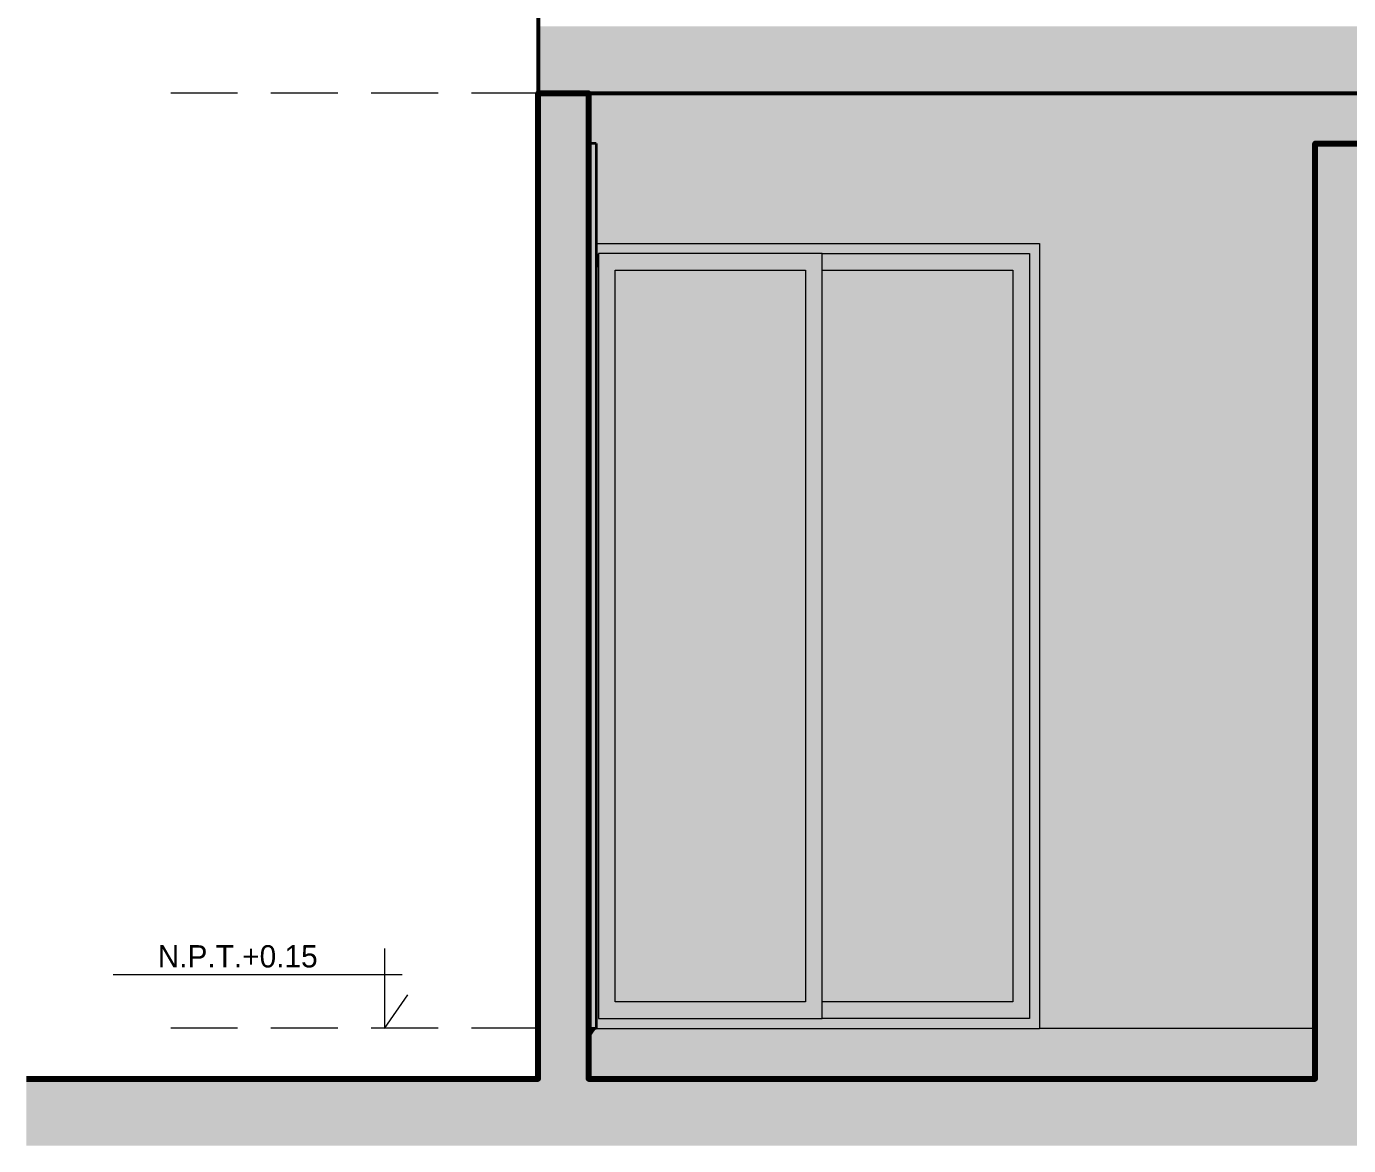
# Model space of a CAD drawing. Header units: millimetres. Extents: x 10610 to 10705, y -16613.7 to -16584.2.
# Drawn here: x 10692.088 to 10696.045, y -16600.072 to -16596.722 of the extents above; entities that cross this region are included whole.
import ezdxf
from ezdxf.enums import TextEntityAlignment as Align

# ---------------------------------------------------------------- set-up
doc = ezdxf.new("R2010")
doc.units = ezdxf.units.MM
doc.linetypes.add('HIDDEN', pattern=[0.375, 0.25, -0.125])
doc.layers.add('Muro sin techar', color=160, linetype='Continuous', lineweight=40)
doc.layers.add('p2', color=53, linetype='Continuous', lineweight=20)
doc.styles.add('stylus', font='stylu.ttf')

# ---------------------------------------------------------------- blocks, each defined once
blk = doc.blocks.new('NPTERNA')
at = {"layer": 'p2', "color": 7}
for p, q in [((0.2121, 0.2399), (0.2121, 0)), ((0.2121, 0), (0.142, 0.1015))]:
    blk.add_line(p, q, dxfattribs=at)
blk.add_lwpolyline([(1.0236, 0.1621), (0.1583, 0.1621)], dxfattribs=at)

msp = doc.modelspace()

# ---------------------------------------------------------------- hatches: boundary and pattern name
at = {"layer": 'p2', "linetype": 'Continuous', "lineweight": 0, "true_color": 0xc9c9c9}
msp.add_hatch(color=9, dxfattribs=at).paths.add_polyline_path([(10696.7701, -16596.9223), (10696.7701, -16596.7223), (10693.6201, -16596.7223), (10693.6201, -16596.9223)])
at = {"layer": 'p2', "linetype": 'Continuous', "lineweight": 0, "true_color": 0x4c4c4c}
msp.add_hatch(color=251, dxfattribs=at).paths.add_polyline_path([(10692.0883, -16599.8723), (10692.0883, -16600.0723), (10702.3142, -16600.0723), (10702.3142, -16599.8723), (10700.6201, -16599.8723), (10700.6201, -16596.9223), (10700.4701, -16596.9223), (10700.4701, -16599.8723), (10696.7701, -16599.8723), (10696.7701, -16599.7223), (10696.1201, -16599.7223), (10696.1201, -16597.2223), (10696.7701, -16597.2223), (10696.7701, -16597.0723), (10695.9451, -16597.0723), (10695.9451, -16599.8723), (10693.7701, -16599.8723), (10693.7701, -16596.9223), (10693.6201, -16596.9223), (10693.6201, -16599.8723)])
at = {"layer": 'p2', "linetype": 'Continuous', "lineweight": 0, "true_color": 0x727272}
msp.add_hatch(color=8, dxfattribs=at).paths.add_polyline_path([(10693.7701, -16597.0723), (10693.7931, -16597.0723), (10693.7931, -16597.3723), (10695.1201, -16597.3723), (10695.1201, -16599.7223), (10695.9451, -16599.7223), (10695.9451, -16597.0723), (10696.7701, -16597.0723), (10696.7701, -16596.9223), (10693.7701, -16596.9223)])
at = {"layer": 'p2', "linetype": 'Continuous', "lineweight": 0, "true_color": 0x5a512e}
msp.add_hatch(color=59, dxfattribs=at).paths.add_polyline_path([(10693.7931, -16599.7223), (10693.7931, -16597.0723), (10693.7701, -16597.0723), (10693.7701, -16599.7223)])
at = {"layer": 'p2', "linetype": 'Continuous', "lineweight": 0, "true_color": 0x505050}
msp.add_hatch(color=251, dxfattribs=at).paths.add_polyline_path([(10695.9451, -16597.0723), (10695.5857, -16597.5805), (10695.5857, -16599.7223), (10695.9451, -16599.7223)])
at = {"layer": 'p2', "linetype": 'Continuous', "lineweight": 0, "true_color": 0x000000}
for points in [[(10693.7931, -16597.3723), (10693.7931, -16597.4023), (10693.8001, -16597.4023), (10695.0901, -16597.4023), (10695.1201, -16597.4023), (10695.1201, -16597.3723)], [(10693.7931, -16597.3723), (10693.7931, -16597.4023), (10693.8001, -16597.4023), (10695.0901, -16597.4023), (10695.1201, -16597.4023), (10695.1201, -16597.3723)], [(10693.8001, -16597.4023), (10693.7931, -16597.4023), (10693.7931, -16599.6923), (10693.8001, -16599.6923)], [(10693.7931, -16597.443), (10693.8001, -16597.443), (10693.8001, -16597.4023), (10693.7931, -16597.4023)], [(10693.8001, -16597.4523), (10693.8501, -16597.4523), (10694.4201, -16597.4523), (10694.4701, -16597.4523), (10694.4701, -16597.4023), (10693.8001, -16597.4023)], [(10693.8001, -16597.4023), (10693.8001, -16597.443), (10694.4701, -16597.443), (10694.4701, -16597.4023)], [(10695.0901, -16597.4023), (10694.4701, -16597.4023), (10694.4701, -16597.4523), (10695.0401, -16597.4523), (10695.0901, -16597.4523)], [(10695.0901, -16597.4023), (10694.4701, -16597.4023), (10694.4701, -16597.4523), (10695.0401, -16597.4523), (10695.0901, -16597.4523)], [(10695.0901, -16597.4023), (10695.0901, -16599.6923), (10695.1201, -16599.6923), (10695.1201, -16597.4023)], [(10695.0901, -16597.4023), (10695.0901, -16599.6923), (10695.1201, -16599.6923), (10695.1201, -16597.4023)], [(10693.8501, -16597.4523), (10693.8001, -16597.4523), (10693.8001, -16599.6423), (10693.8501, -16599.6423)], [(10694.4201, -16597.4523), (10694.4201, -16599.6423), (10694.4701, -16599.6423), (10694.4701, -16597.4523)], [(10695.0401, -16597.4523), (10695.0401, -16599.6423), (10695.0901, -16599.6423), (10695.0901, -16597.4523)], [(10695.0401, -16597.4523), (10695.0401, -16599.6423), (10695.0901, -16599.6423), (10695.0901, -16597.4523)], [(10694.4701, -16599.6923), (10694.4701, -16599.6423), (10694.4201, -16599.6423), (10693.8501, -16599.6423), (10693.8001, -16599.6423), (10693.8001, -16599.6923)], [(10694.4701, -16599.6423), (10694.4701, -16599.6923), (10695.0901, -16599.6923), (10695.0901, -16599.6423), (10695.0401, -16599.6423)], [(10695.0201, -16599.6423), (10695.0201, -16599.6923), (10695.0901, -16599.6923), (10695.0901, -16599.6423)], [(10693.7931, -16599.7223), (10695.1201, -16599.7223), (10695.1201, -16599.6923), (10695.0901, -16599.6923), (10693.8001, -16599.6923), (10693.7931, -16599.6923)], [(10695.1201, -16599.6923), (10695.0701, -16599.6923), (10695.0701, -16599.7223), (10695.1201, -16599.7223)]]:
    msp.add_hatch(color=18, dxfattribs=at).paths.add_polyline_path(points)
at = {"layer": 'p2', "linetype": 'Continuous', "lineweight": 0, "true_color": 0xc4cac7}
for points in [[(10693.8501, -16599.6423), (10694.4201, -16599.6423), (10694.4201, -16597.4523), (10693.8501, -16597.4523)], [(10694.4701, -16597.4523), (10694.4701, -16599.6423), (10695.0401, -16599.6423), (10695.0401, -16597.4523)]]:
    msp.add_hatch(color=9, dxfattribs=at).paths.add_polyline_path(points)
at = {"layer": 'p2', "linetype": 'Continuous', "lineweight": 0, "true_color": 0x9ca09d}
for points in [[(10693.8501, -16597.4735), (10694.4051, -16597.4735), (10694.4051, -16599.6423), (10694.4201, -16599.6423), (10694.4201, -16597.4523), (10693.8501, -16597.4523)], [(10694.4701, -16597.4523), (10694.4701, -16597.535), (10695.0051, -16597.535), (10695.0051, -16599.6423), (10695.0401, -16599.6423), (10695.0401, -16597.4523)]]:
    msp.add_hatch(color=253, dxfattribs=at).paths.add_polyline_path(points)
at = {"layer": 'p2', "linetype": 'Continuous', "lineweight": 0, "true_color": 0x878d91}
msp.add_hatch(color=252, dxfattribs=at).paths.add_polyline_path([(10695.9451, -16599.8723), (10695.9451, -16599.7223), (10693.7701, -16599.7223), (10693.7701, -16599.8723)])
at = {"layer": 'p2', "linetype": 'Continuous', "lineweight": 0, "true_color": 0x616569}
for points in [[(10693.7701, -16599.7223), (10693.7701, -16599.7549), (10693.7931, -16599.7223)], [(10695.9451, -16599.8723), (10695.9451, -16599.7223), (10695.5857, -16599.7223), (10695.5857, -16599.8723)]]:
    msp.add_hatch(color=251, dxfattribs=at).paths.add_polyline_path(points)

# ---------------------------------------------------------------- linework, layer by layer
at = {"layer": 'Muro sin techar', "color": 251, "linetype": 'HIDDEN', "lineweight": 9, "ltscale": 0.8, "true_color": 0x636466}
for p, q in [((10693.6201, -16596.9223), (10692.4616, -16596.9223)), ((10693.6201, -16599.7214), (10692.4616, -16599.7214))]:
    msp.add_line(p, q, dxfattribs=at)
at = {"layer": 'p2', "color": 123, "linetype": 'Continuous', "lineweight": 20, "true_color": 0x71cebe}
for p, q in [((10693.6201, -16596.9223), (10693.6201, -16596.7223)), ((10693.7931, -16599.7223), (10695.1201, -16599.7223))]:
    msp.add_line(p, q, dxfattribs=at)
at = {"layer": 'p2', "color": 7, "linetype": 'Continuous', "lineweight": 35}
for p, q in [((10693.6201, -16596.9223), (10693.6201, -16599.7223)), ((10693.7701, -16596.9223), (10693.6201, -16596.9223)), ((10693.7701, -16596.9223), (10693.7701, -16597.0723)), ((10693.7931, -16597.0723), (10693.7701, -16597.0723)), ((10693.7931, -16597.0723), (10693.7931, -16599.7223)), ((10695.9451, -16597.0723), (10695.9451, -16599.7223)), ((10695.9701, -16597.0723), (10695.9451, -16597.0723)), ((10696.1201, -16597.0723), (10695.9701, -16597.0723)), ((10693.7931, -16599.7223), (10693.7701, -16599.7223))]:
    msp.add_line(p, q, dxfattribs=at)
at = {"layer": 'p2', "color": 251, "linetype": 'Continuous', "lineweight": 20, "true_color": 0x6a6a6a}
for p, q in [((10696.7701, -16596.9223), (10693.7701, -16596.9223)), ((10693.7931, -16597.3723), (10695.1201, -16597.3723)), ((10695.1201, -16597.3723), (10695.1201, -16599.7223)), ((10695.9451, -16599.7223), (10695.1201, -16599.7223))]:
    msp.add_line(p, q, dxfattribs=at)
at = {"layer": 'p2', "color": 30, "linetype": 'Continuous', "lineweight": 18, "true_color": 0xff6600}
for p, q in [((10693.8001, -16597.4023), (10693.8001, -16597.4523)), ((10694.4701, -16597.4023), (10693.8001, -16597.4023)), ((10694.4701, -16597.4523), (10694.4701, -16597.4023)), ((10694.4701, -16597.4023), (10695.0901, -16597.4023)), ((10695.0901, -16597.4023), (10695.0901, -16599.6923)), ((10693.8001, -16597.4523), (10693.8001, -16599.6423)), ((10693.8501, -16599.6423), (10693.8501, -16597.4523)), ((10693.8501, -16597.4523), (10694.4201, -16597.4523)), ((10694.4201, -16597.4523), (10694.4201, -16599.6423)), ((10694.4701, -16599.6423), (10694.4701, -16597.4523)), ((10694.4701, -16597.4523), (10695.0401, -16597.4523)), ((10695.0401, -16597.4523), (10695.0401, -16599.6423)), ((10693.8001, -16599.6423), (10693.8001, -16599.6923)), ((10694.4201, -16599.6423), (10693.8501, -16599.6423)), ((10694.4701, -16599.6923), (10694.4701, -16599.6423)), ((10695.0401, -16599.6423), (10694.4701, -16599.6423)), ((10693.8001, -16599.6923), (10694.4701, -16599.6923)), ((10695.0901, -16599.6923), (10694.4701, -16599.6923))]:
    msp.add_line(p, q, dxfattribs=at)
at = {"layer": 'p2', "color": 135, "linetype": 'Continuous', "lineweight": 35, "true_color": 0x3dad99}
for p, q in [((10693.6201, -16599.7223), (10693.6201, -16599.8723)), ((10693.7701, -16599.7223), (10693.7701, -16599.8723))]:
    msp.add_line(p, q, dxfattribs=at)
at = {"layer": 'p2', "color": 251, "linetype": 'Continuous', "lineweight": 53, "true_color": 0x6a6a6a}
msp.add_lwpolyline([(10693.6201, -16596.9223), (10696.7701, -16596.9223), (10696.7701, -16596.5723), (10693.6201, -16596.5723), (10693.6201, -16596.9223)], dxfattribs=at)
at = {"layer": 'p2', "color": 123, "linetype": 'Continuous', "lineweight": 80, "true_color": 0x71cebe}
msp.add_lwpolyline([(10692.0883, -16599.8723), (10693.6201, -16599.8723), (10693.6201, -16596.9223), (10693.7701, -16596.9223), (10693.7701, -16599.8723), (10695.9451, -16599.8723), (10695.9451, -16597.0723), (10696.7701, -16597.0723), (10696.7701, -16597.2223), (10696.1201, -16597.2223), (10696.1201, -16599.7223), (10696.7701, -16599.7223), (10696.7701, -16599.8723), (10700.4701, -16599.8723), (10700.4701, -16596.9223), (10700.6201, -16596.9223), (10700.6201, -16599.8723), (10702.3142, -16599.8723)], dxfattribs=at)

# ---------------------------------------------------------------- block references
at = {"xscale": -1}
msp.add_blockref('NPTERNA', (10693.3715, -16599.7223), dxfattribs=at)

# ---------------------------------------------------------------- texts
at = {"style": 'stylus'}
msp.add_text('N.P.T.+0.15', height=0.06673, dxfattribs=at).set_placement((10692.7205, -16599.5058), align=Align.MIDDLE_CENTER)

doc.saveas('drawing.dxf')
